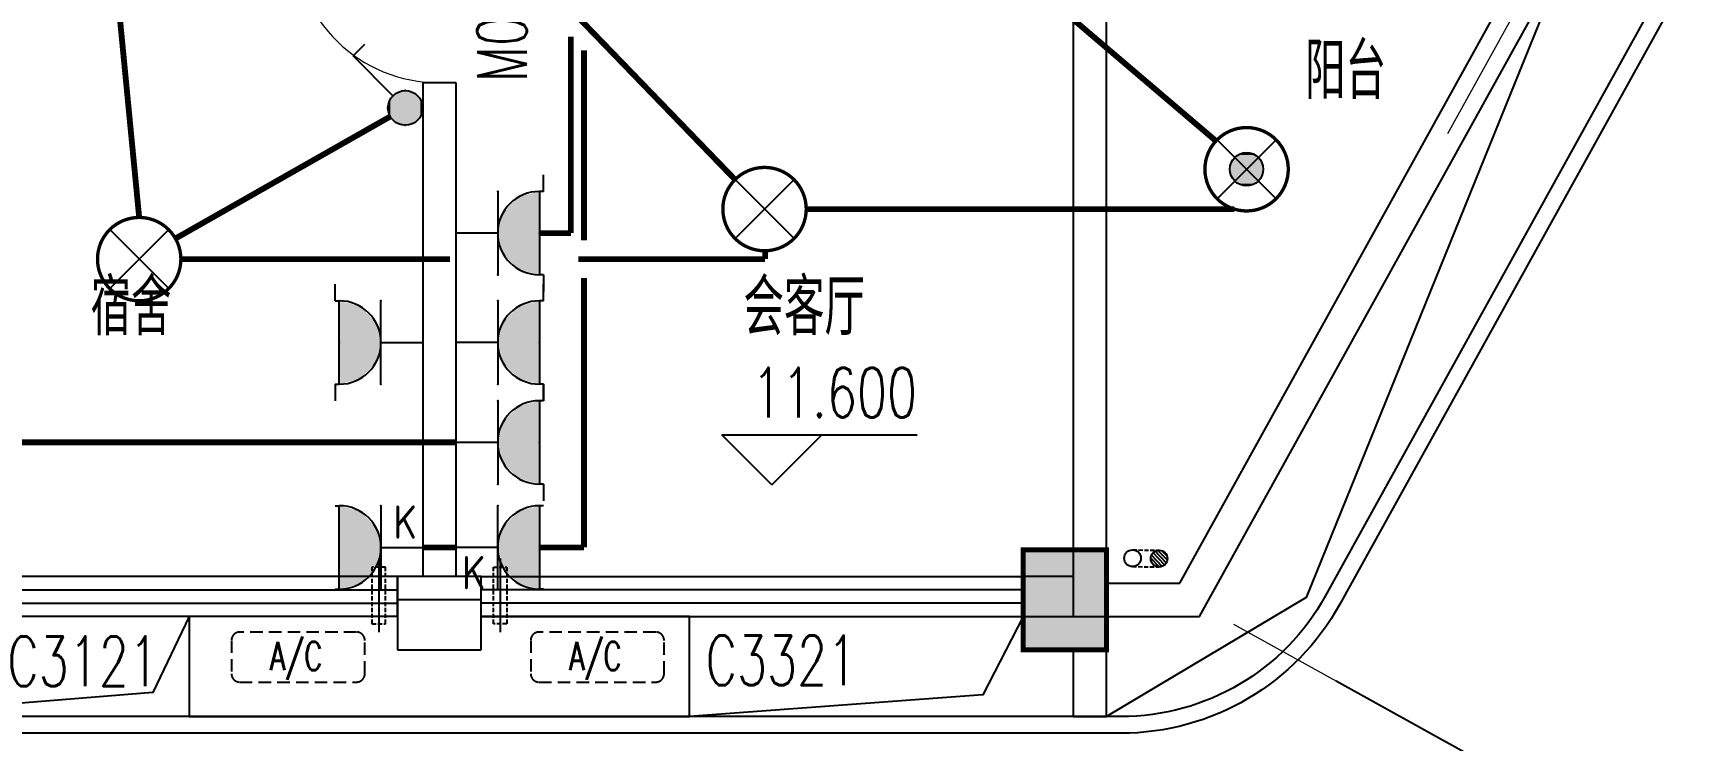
# Model space of a CAD drawing. Extents: x -9422388 to 15610651, y -1992469 to 953794.
# Drawn here: x -2627196 to -2617313, y -209946 to -205707 of the extents above; entities that cross this region are included whole.
import ezdxf
from ezdxf.enums import TextEntityAlignment as Align

# ---------------------------------------------------------------- set-up
doc = ezdxf.new("R2010")
doc.units = 0
doc.header["$LTSCALE"] = 1000
for name, pattern in [('( Hidden )', [0.375, 0.25, -0.125]), ('ACAD_ISO04W100', [30, 24, -3, 0, -3]), ('DASH', [0.35, 0.25, -0.1])]:
    doc.linetypes.add(name, pattern=pattern)
for name, color, linetype in [('A-ELEV-LIN-0.3', 30, 'Continuous'), ('A-ELEV-LIN-0.4', 40, 'Continuous'), ('A-FLOR-HVAC', 4, 'Continuous'), ('A-FLOR-OTHER2-ON', 83, 'Continuous'), ('A-ROOF-STRM', 150, 'Continuous'), ('A-SECT-DOOR', 141, 'Continuous'), ('AXIS', 3, 'Continuous'), ('C-KZ', 2, 'Continuous'), ('C-Z-HATCH', 253, 'Continuous'), ('COLUMN', 9, 'Continuous'), ('DIM_ELEV', 3, 'Continuous'), ('EQUIP-插座', 3, 'Continuous'), ('EQUIP-照明', 3, 'Continuous'), ('PUB_DIM', 3, 'Continuous'), ('PUB_TEXT', 7, 'Continuous'), ('TEL_TEXT', 7, 'Continuous'), ('WALL', 9, 'Continuous'), ('WALL-PARAPET', 6, 'Continuous'), ('WINDOW', 4, 'Continuous'), ('WINDOW_TEXT', 7, 'Continuous'), ('WIRE-插座', 5, 'Continuous'), ('WIRE-照明', 1, 'Continuous')]:
    doc.layers.add(name, color=color, linetype=linetype)
doc.layers.add('建筑底图', color=8, linetype='Continuous', lineweight=5)
doc.styles.add('_TCH_DIM', font='SIMPLEX', dxfattribs={"bigfont": 'GBCBIG'})
doc.styles.add('_TCH_DIM_T3', font='SIMPLEX', dxfattribs={"width": 0.705882, "bigfont": 'GBCBIG'})
doc.styles.add('_TCH_WINDOW', font='SIMPLEX', dxfattribs={"height": 3.5, "bigfont": 'GBCBIG'})
doc.styles.add('_TEL_ATTDEF', font='GBENOR', dxfattribs={"width": 0.8, "height": 3, "bigfont": 'GBCBIG'})
doc.styles.add('_TEL_DIM', font='SIMPLEX', dxfattribs={"width": 0.8, "height": 3.5, "bigfont": 'HZTXT'})
doc.styles.get("Standard").update_dxf_attribs({"font": 'gbenor.shx', "bigfont": 'gbcbig.shx'})
doc.dimstyles.new('_TCH_ARCH&&100', dxfattribs={"dimtxt": 297.5, "dimasz": 100, "dimexe": 250, "dimexo": 300, "dimgap": 126.25, "dimtad": 1, "dimdec": 0, "dimzin": 0, "dimdsep": 46, "dimtxsty": '_TCH_DIM_T3', "dimblk": 'ARCHTICK', "dimcen": 0.09, "dimclrt": 7, "dimazin": 2, "dimtfac": 1, "dimtdec": 0, "dimtix": 1, "dimtmove": 2, "dimatfit": 3, "dimfxl": 0, "dimtolj": 1, "dimtzin": 0, "dimarcsym": 0})

# ---------------------------------------------------------------- blocks, each defined once
blk = doc.blocks.new('KTWJ1')
at = {"layer": 'A-FLOR-HVAC', "color": 0, "linetype": '( Hidden )', "ltscale": 0.3}
blk.add_lwpolyline([(152982.4, -14209, 0.414214), (153032.4, -14259), (153732.4, -14259, 0.414214), (153782.4, -14209), (153782.4, -14009, 0.414214), (153732.4, -13959), (153032.4, -13959, 0.414214), (152982.4, -14009)], format="xyb", close=True, dxfattribs=at)
at = {"layer": 'A-FLOR-HVAC', "color": 0, "style": '_TCH_WINDOW', "width": 0.705882}
blk.add_text('A/C', height=170, dxfattribs=at).set_placement((153213.5, -14188.2))
blk = doc.blocks.new('KTB')
at = {"layer": 'A-SECT-DOOR', "color": 0}
blk.add_lwpolyline([(1063019.2, -403774.7), (1061769.2, -403774.7), (1061769.2, -404374.7), (1064769.2, -404374.7), (1064769.2, -403774.7), (1063519.2, -403774.7)], dxfattribs=at)
at = {"layer": 'A-FLOR-HVAC', "color": 8}
for p in [(909040, -389908.7), (910834.5, -389908.7)]:
    blk.add_blockref('KTWJ1', p, dxfattribs=at)
blk = doc.blocks.new('宿舍楼柱网1')
at = {"layer": 'C-Z-HATCH'}
h = blk.add_hatch(color=0, dxfattribs=at)
h.dxf.hatch_style = 1
h.paths.add_polyline_path([(654057.9, 137826.3), (654557.9, 137826.3), (654557.9, 137226.3), (654057.9, 137226.3)])
at = {"layer": 'C-KZ', "color": 0, "const_width": 30}
blk.add_lwpolyline([(654057.9, 137826.3), (654557.9, 137826.3), (654557.9, 137226.3), (654057.9, 137226.3)], close=True, dxfattribs=at)
blk = doc.blocks.new('YTLG')
at = {"layer": 'A-ROOF-STRM', "linetype": 'Continuous'}
h = blk.add_hatch(dxfattribs=at)
h.set_pattern_fill('ANSI31', color=8, scale=10)
h.set_pattern_definition([(45, (-1288290.313, 414148.037), (-11.22532015, 11.22532015), [])])
edge = h.paths.add_edge_path()
edge.add_arc((155402.8, -14017.4), 50, 0, 360, ccw=False)
at = {"layer": 'A-ROOF-STRM', "color": 8, "linetype": 'DASH', "ltscale": 0.1}
for p, q in [((155352.8, -14177), (155352.8, -14017.4)), ((155452.8, -14177), (155452.8, -14017.4))]:
    blk.add_line(p, q, dxfattribs=at)
at = {"layer": 'A-ROOF-STRM', "color": 8, "linetype": 'Continuous'}
blk.add_circle((155402.8, -14017.4), 50, dxfattribs=at)
at = {"layer": 'A-ROOF-STRM'}
blk.add_circle((155402.8, -14177), 50, dxfattribs=at)
blk = doc.blocks.new('A$C0CF77FE4')
at = {"layer": 'A-FLOR-OTHER2-ON', "color": 0, "linetype": 'ACAD_ISO04W100', "ltscale": 5}
blk.add_line((40, 440), (40, 0), dxfattribs=at)
at = {"layer": 'A-FLOR-OTHER2-ON', "color": 0, "linetype": 'DASH', "ltscale": 0.1}
blk.add_lwpolyline([(0, 390), (80, 390), (80, 50), (0, 50)], close=True, dxfattribs=at)
blk = doc.blocks.new('$DorLib2D$00000001')
at = {"color": 0}
for p, q in [((0.45, 0.975), (0.5, 0.975)), ((0.45, 0), (0.45, 0.975)), ((0.5, 0), (0.5, 0.975)), ((0.5, 0), (0.45, 0))]:
    blk.add_line(p, q, dxfattribs=at)
at = {"color": 0, "lineweight": 13}
blk.add_arc((0.475, 0), 0.975, 91.4693, 180, dxfattribs=at)
blk = doc.blocks.new('$TCHSYS$WIN2D')
at = {"color": 0}
for p, q in [((-0.5, 0.5), (0.5, 0.5)), ((-0.5, 0.5), (-0.5, -0.5)), ((0.5, 0.5), (0.5, -0.5)), ((0.5, 0.1667), (-0.5, 0.1667)), ((0.5, -0.1667), (-0.5, -0.1667)), ((-0.5, -0.5), (0.5, -0.5))]:
    blk.add_line(p, q, dxfattribs=at)
blk = doc.blocks.new('_ArchTick')
at = {"color": 0, "linetype": 'ByBlock', "const_width": 0.4}
blk.add_lwpolyline([(-0.5, -0.5), (0.5, 0.5)], dxfattribs=at)
blk = doc.blocks.new('*D622')
at = {"layer": 'Defpoints', "color": 0, "transparency": 16777216}
for p in [(1930039.4, -399502.1), (1933101.7, -401196.9), (1927730.2, -403674.7)]:
    blk.add_point(p, dxfattribs=at)
at = {"layer": 'PUB_DIM', "color": 0, "lineweight": -2, "transparency": 16777216}
for p, q in [((1930301.9, -399647.4), (1933320.5, -401317.9)), ((1930792.5, -405369.5), (1933101.7, -401196.9)), ((1927992.7, -403820), (1931011.3, -405490.5))]:
    blk.add_line(p, q, dxfattribs=at)
at = {"layer": 'PUB_DIM', "color": 0, "lineweight": -2, "transparency": 16777216, "xscale": 100, "yscale": 100, "zscale": 100}
for p, rotation in [((1933101.7, -401196.9), 61.03914883823066), ((1930792.5, -405369.5), 241.0391488382307)]:
    blk.add_blockref('_ArchTick', p, dxfattribs=dict(at, rotation=rotation))
at = {"layer": 'PUB_DIM', "color": 7, "transparency": 16777216, "insert": (1931706.5, -403150), "char_height": 297.5, "attachment_point": 5, "rotation": 61.03915, "style": '_TCH_DIM_T3'}
blk.add_mtext('\\A1;4769', dxfattribs=at)
blk = doc.blocks.new('*D623')
at = {"layer": 'Defpoints', "color": 0, "transparency": 16777216}
for p in [(1932348.6, -395329.5), (1935410.9, -397024.2), (1930039.4, -399502.1)]:
    blk.add_point(p, dxfattribs=at)
at = {"layer": 'PUB_DIM', "color": 0, "lineweight": -2, "transparency": 16777216}
for p, q in [((1932611.1, -395474.8), (1935629.7, -397145.3)), ((1933101.7, -401196.9), (1935410.9, -397024.2)), ((1930301.9, -399647.4), (1933320.5, -401317.9))]:
    blk.add_line(p, q, dxfattribs=at)
at = {"layer": 'PUB_DIM', "color": 0, "lineweight": -2, "transparency": 16777216, "xscale": 100, "yscale": 100, "zscale": 100}
for p, rotation in [((1935410.9, -397024.2), 61.03914883823226), ((1933101.7, -401196.9), 241.0391488382322)]:
    blk.add_blockref('_ArchTick', p, dxfattribs=dict(at, rotation=rotation))
at = {"layer": 'PUB_DIM', "color": 7, "transparency": 16777216, "insert": (1934015.7, -398977.4), "char_height": 297.5, "attachment_point": 5, "rotation": 61.03915, "style": '_TCH_DIM_T3'}
blk.add_mtext('\\A1;4769', dxfattribs=at)
blk = doc.blocks.new('*D624')
at = {"layer": 'Defpoints', "color": 0, "transparency": 16777216}
for p in [(1932348.6, -395329.5), (1936110.9, -397411.6), (1927730.2, -403674.7)]:
    blk.add_point(p, dxfattribs=at)
at = {"layer": 'PUB_DIM', "color": 0, "lineweight": -2, "transparency": 16777216}
for p, q in [((1932611.1, -395474.8), (1936329.6, -397532.7)), ((1931492.5, -405756.9), (1936110.9, -397411.6)), ((1927992.7, -403820), (1931711.2, -405877.9))]:
    blk.add_line(p, q, dxfattribs=at)
at = {"layer": 'PUB_DIM', "color": 0, "lineweight": -2, "transparency": 16777216, "xscale": 100, "yscale": 100, "zscale": 100}
for p, rotation in [((1936110.9, -397411.6), 61.03914883811161), ((1931492.5, -405756.9), 241.0391488381117)]:
    blk.add_blockref('_ArchTick', p, dxfattribs=dict(at, rotation=rotation))
at = {"layer": 'PUB_DIM', "color": 7, "transparency": 16777216, "insert": (1933561.1, -401451.1), "char_height": 297.5, "attachment_point": 5, "rotation": 61.03915, "style": '_TCH_DIM_T3'}
blk.add_mtext('\\A1;9538', dxfattribs=at)
blk = doc.blocks.new('$equip$00002539')
for p, q in [((-0.354, 0.354), (0.354, -0.354)), ((0.354, 0.354), (-0.354, -0.354))]:
    blk.add_line(p, q)
at = {"const_width": 0.04}
blk.add_lwpolyline([(-0.5, 0, 1), (0.5, 0, 1), (-0.5, 0, 0.911406)], format="xyb", dxfattribs=at)
blk.add_circle((0, 0), 0.5)
for p in [(0, 0.5), (-0.5, 0), (0.5, 0), (0, -0.5)]:
    blk.add_point(p)
at = {"color": 7, "style": '_TEL_DIM', "flags": 1}
blk.add_attdef('A', text='', height=0.00002, dxfattribs=at).set_placement((0, 0), align=Align.MIDDLE_CENTER)
blk = doc.blocks.new('$equip$00002828')
for p, q in [((0.354, 0.354), (-0.354, -0.354)), ((-0.354, 0.354), (0.354, -0.354))]:
    blk.add_line(p, q)
at = {"const_width": 0.04}
blk.add_lwpolyline([(0.5, 0, -1), (-0.5, 0, -1), (0.5, 0, 1)], format="xyb", dxfattribs=at)
for radius in [0.5, 0.2]:
    blk.add_circle((0, 0), radius)
for p in [(0, 0.5), (-0.5, 0), (0.5, 0), (0, -0.5)]:
    blk.add_point(p)
for points in [[(0, 0.2), (0, 0.2), (-0.1, 0.173), (0.1, 0.173)], [(-0.173, 0.1), (0.173, 0.1), (-0.2, 0), (0.2, 0)], [(-0.173, -0.1), (0.173, -0.1), (-0.2, 0), (0.2, 0)], [(-0.1, 0.173), (0.1, 0.173), (-0.173, 0.1), (0.173, 0.1)], [(-0.1, -0.173), (0.1, -0.173), (-0.173, -0.1), (0.173, -0.1)], [(0, -0.2), (0, -0.2), (-0.1, -0.173), (0.1, -0.173)]]:
    blk.add_solid(points)
at = {"color": 7, "style": '_TEL_DIM', "flags": 1}
for tag in ['A', 'REMARK']:
    blk.add_attdef(tag, text='', height=0.00002, dxfattribs=at).set_placement((0, 0), align=Align.MIDDLE_CENTER)
blk = doc.blocks.new('$equip$00001240')
for p, q in [((-0.5, 1.05), (-0.7, 1.05)), ((-0.5, 1.05), (-0.5, 1)), ((-0.5, 1), (0.5, 1)), ((0.5, 1.05), (0.7, 1.05)), ((0.5, 1.05), (0.5, 1)), ((-0.5, 0.5), (0.5, 0.5)), ((0, 0.5), (0, 0))]:
    blk.add_line(p, q)
blk.add_arc((0, 1), 0.5, 180, 0)
for points in [[(0.433, 0.75), (-0.433, 0.75), (0.5, 1), (-0.5, 1)], [(0.25, 0.567), (-0.25, 0.567), (0.433, 0.75), (-0.433, 0.75)], [(0, 0.5), (0, 0.5), (0.25, 0.567), (-0.25, 0.567)]]:
    blk.add_solid(points)
at = {"layer": 'EQUIP-照明'}
for p in [(0, 1), (-0.5, 0.5), (0.5, 0.5), (0, 0)]:
    blk.add_point(p, dxfattribs=at)
at = {"layer": 'EQUIP-照明', "flags": 9}
blk.add_attdef('A', (0, 0), '', height=0.00002, dxfattribs=at)
blk = doc.blocks.new('$equip$00001764')
for p, q in [((-0.5, 1.05), (-0.5, 1)), ((-0.5, 1), (0.5, 1)), ((0.5, 1.05), (0.5, 1)), ((0.5, 0.5), (-0.5, 0.5)), ((0, 0.5), (0, 0))]:
    blk.add_line(p, q)
blk.add_arc((0, 1), 0.5, 180, 0)
for p in [(-0.5, 0.5), (0.5, 0.5), (0, 0)]:
    blk.add_point(p)
for points in [[(0.433, 0.75), (-0.433, 0.75), (0.5, 1), (-0.5, 1)], [(0.25, 0.567), (-0.25, 0.567), (0.433, 0.75), (-0.433, 0.75)], [(0, 0.5), (0, 0.5), (0.25, 0.567), (-0.25, 0.567)]]:
    blk.add_solid(points)
at = {"color": 7, "style": '_TEL_DIM'}
blk.add_attdef('$TEXT$', text='', height=0.4, dxfattribs=at).set_placement((0.303, 0.211), align=Align.MIDDLE_CENTER)
at = {"color": 7, "style": '_TEL_DIM', "flags": 1}
blk.add_attdef('A', text='', height=0.00002, dxfattribs=at).set_placement((0, 0), align=Align.MIDDLE_CENTER)
blk = doc.blocks.new('$equip$00001962')
for p, q in [((0.147, 0.356), (0.625, 0.833)), ((0.625, 0.833), (0.766, 0.692))]:
    blk.add_line(p, q)
blk.add_circle((0, 0.208), 0.208)
for p in [(0, 0.417), (-0.208, 0.208), (0.208, 0.208), (0, 0)]:
    blk.add_point(p)
for points in [[(0, 0.417), (0, 0.417), (-0.104, 0.389), (0.104, 0.389)], [(-0.18, 0.313), (0.18, 0.313), (-0.208, 0.208), (0.208, 0.208)], [(-0.18, 0.104), (0.18, 0.104), (-0.208, 0.208), (0.208, 0.208)], [(-0.104, 0.389), (0.104, 0.389), (-0.18, 0.313), (0.18, 0.313)], [(-0.104, 0.028), (0.104, 0.028), (-0.18, 0.104), (0.18, 0.104)], [(0, 0), (0, 0), (-0.104, 0.028), (0.104, 0.028)]]:
    blk.add_solid(points)
at = {"layer": 'TEL_TEXT', "style": '_TEL_DIM', "flags": 1}
blk.add_attdef('A', text='', height=0.00002, dxfattribs=at).set_placement((0, 0), align=Align.MIDDLE_CENTER)
blk = doc.blocks.new('4444')
at = {"color": 8}
blk.add_lwpolyline([(1929277.6, -400878.7), (1931921.7, -396100.9)], dxfattribs=at)
at = {"layer": 'A-ELEV-LIN-0.3', "color": 8}
for points in [[(1910300.1, -378228), (1910300.1, -378228, -0.414214), (1910521.4, -377263.1), (1917469.5, -372908.3, -0.414214), (1919537.1, -373382.6), (1932807.3, -394555, -0.272815), (1932848.7, -396077.9), (1928630, -403701.1, -0.272815), (1927317.5, -404474.7), (1876130.2, -404474.7, -0.414213), (1874530.2, -402874.7), (1874530.2, -394774.7, -0.414214), (1875230.2, -394074.7), (1875230.2, -394074.7)], [(1910384.8, -378174.9), (1910384.8, -378174.9, -0.414214), (1910574.5, -377347.8), (1917522.6, -372993, -0.414214), (1919452.3, -373435.7), (1932722.6, -394608.1, -0.272815), (1932761.2, -396029.5), (1928542.5, -403652.6, -0.272815), (1927317.5, -404374.7), (1904330.2, -404374.7)]]:
    blk.add_lwpolyline(points, format="xyb", dxfattribs=at)
blk.add_lwpolyline([(1927030.2, -404374.7), (1927230.2, -404374.7), (1927230.2, -403974.7), (1927030.2, -403974.7)], close=True, dxfattribs=at)
at = {"layer": 'A-ELEV-LIN-0.4', "color": 8}
for points in [[(1930005.8, -399769.3), (1928428, -403661.5), (1927230.2, -404374.7)], [(1921730.2, -403774.7), (1921512.7, -404229.5), (1919730.2, -404374.7)], [(1926730.2, -403774.7), (1926488.3, -404244.6), (1924730.2, -404374.7)]]:
    blk.add_lwpolyline(points, dxfattribs=at)
at = {"layer": 'AXIS', "color": 8}
blk.add_line((1928608.9, -404161), (1932104.9, -406095.8), dxfattribs=at)
blk.add_line((1928608.9, -404161), (1932104.9, -406095.8), dxfattribs=at)
at = {"layer": 'COLUMN', "color": 8}
for p, q in [((1923480.2, -403674.7), (1922980.2, -403674.7)), ((1922980.2, -403674.7), (1922980.2, -403974.7)), ((1923480.2, -403974.7), (1923480.2, -403674.7)), ((1922980.2, -403974.7), (1923480.2, -403974.7))]:
    blk.add_line(p, q, dxfattribs=at)
at = {"layer": 'DIM_ELEV', "color": 8}
for p, q in [((1925223.9, -402985.7), (1924923.9, -402685.7)), ((1924923.9, -402685.7), (1926094.6, -402685.7)), ((1925223.9, -402985.7), (1925523.9, -402685.7))]:
    blk.add_line(p, q, dxfattribs=at)
at = {"layer": 'WALL', "color": 8}
for p, q in [((1927030.2, -399874.7), (1927030.2, -403774.7)), ((1927230.2, -403774.7), (1927230.2, -399874.7)), ((1923330.2, -400574.7), (1923130.2, -400574.7)), ((1923130.2, -400574.7), (1923130.2, -403534.7)), ((1923330.2, -403534.7), (1923330.2, -400574.7)), ((1923230.2, -403534.7), (1922980.2, -403534.7)), ((1922980.2, -403534.7), (1922980.2, -403674.7)), ((1923480.2, -403534.7), (1923230.2, -403534.7)), ((1923480.2, -403674.7), (1923480.2, -403534.7)), ((1927030.2, -403534.7), (1926730.2, -403534.7)), ((1926730.2, -403534.7), (1926730.2, -403774.7)), ((1926730.2, -403774.7), (1927030.2, -403774.7)), ((1927030.2, -403774.7), (1927230.2, -403774.7))]:
    blk.add_line(p, q, dxfattribs=at)
at = {"layer": 'WALL-PARAPET', "color": 8}
for p, q in [((1927671.2, -403574.7), (1929951.9, -399453.7)), ((1927789.1, -403774.7), (1930126.9, -399550.5)), ((1927230.2, -403574.7), (1927671.2, -403574.7)), ((1927230.2, -403574.7), (1927230.2, -403774.7)), ((1927230.2, -403774.7), (1927789.1, -403774.7))]:
    blk.add_line(p, q, dxfattribs=at)
at = {"color": 8}
blk.add_blockref('宿舍楼柱网1', (1272672.3, -541201.1), dxfattribs=at)
at = {"color": 8, "rotation": 269.0572214833815}
blk.add_blockref('YTLG', (1944119.1, -248276.4), dxfattribs=at)
at = {"layer": 'A-FLOR-OTHER2-ON', "color": 8, "linetype": 'DASH', "xscale": -1}
blk.add_blockref('A$C0CF77FE4', (1922906.3, -403867.7), dxfattribs=at)
at = {"layer": 'A-FLOR-OTHER2-ON', "color": 8, "linetype": 'DASH'}
blk.add_blockref('A$C0CF77FE4', (1923554, -403867.7), dxfattribs=at)
at = {"layer": 'A-SECT-DOOR', "color": 8}
blk.add_blockref('KTB', (859961, 0), dxfattribs=at)
at = {"layer": 'WINDOW', "color": 8}
ref = blk.add_blockref('$DorLib2D$00000001', (1923230.2, -400124.7), dxfattribs=dict(at, xscale=900, yscale=900, zscale=900, rotation=89.99999999999206))
ref.add_attrib('A', 'M0921', (1923753.9, -400569.7), dxfattribs={"layer": 'WINDOW_TEXT', "color": 8, "height": 297.5, "rotation": 90, "style": '_TCH_WINDOW', "width": 0.705882})
ref = blk.add_blockref('$TCHSYS$WIN2D', (1921430.2, -403654.7), dxfattribs=dict(at, xscale=-3100, yscale=-240, zscale=-3100, rotation=359.9999999999907))
ref.add_attrib('A', 'C3121', (1920638.8, -404191.5), dxfattribs={"layer": 'WINDOW_TEXT', "color": 8, "height": 297.5, "style": '_TCH_WINDOW', "width": 0.705882})
ref = blk.add_blockref('$TCHSYS$WIN2D', (1925105.2, -403654.7), dxfattribs=dict(at, xscale=3250, yscale=-240, zscale=3250, rotation=359.9999999999923))
ref.add_attrib('A', 'C3321', (1924826.6, -404186.8), dxfattribs={"layer": 'WINDOW_TEXT', "color": 8, "height": 297.5, "style": '_TCH_WINDOW', "width": 0.705882})
at = {"layer": 'DIM_ELEV', "color": 7, "style": '_TCH_DIM', "width": 0.705882}
blk.add_text('11.600', height=297.5, dxfattribs=at).set_placement((1925104.6, -402580.7))
at = {"layer": 'PUB_TEXT', "color": 8, "style": '_TCH_DIM'}
for s, p in [('阳台', (1928421.4, -400672)), ('宿舍', (1921138.1, -402088.1)), ('会客厅', (1925053.7, -402088.1))]:
    blk.add_text(s, height=337.59, dxfattribs=at).set_placement(p)
at = {"layer": 'PUB_DIM', "color": 8}
for p1, p2, distance, picture, middle in [((1927730.2, -403674.7), (1932348.6, -395329.5), -4300, '*D624', (1933561.1, -401451.1)), ((1930039.4, -399502.1), (1932348.6, -395329.5), -3500, '*D623', (1934015.7, -398977.4)), ((1927730.2, -403674.7), (1930039.4, -399502.1), -3500, '*D622', (1931706.5, -403150))]:
    dim = blk.add_aligned_dim(p1=p1, p2=p2, distance=distance, dimstyle='_TCH_ARCH&&100', dxfattribs=at)
    dim.commit()
    dim.dimension.update_dxf_attribs({"geometry": picture, "text_midpoint": middle})

msp = doc.modelspace()

# ---------------------------------------------------------------- linework, layer by layer
at = {"layer": 'WIRE-插座', "linetype": 'Continuous', "const_width": 35}
for points in [[(-2623969.93383, -206907.04675), (-2623969.93383, -205729.4872)], [(-2623890.93383, -206950.29587), (-2623890.93383, -205811.21443)], [(-2624158.74016, -206907.04675), (-2623969.93383, -206907.04675)], [(-2623890.93383, -208791.54918), (-2623890.93383, -207175.29587)], [(-2627865.93383, -208161.54918), (-2624658.74016, -208161.54918)], [(-2624858.74016, -208791.54918), (-2624658.74016, -208791.54918)], [(-2624158.74016, -208791.54918), (-2623890.93383, -208791.54918)]]:
    msp.add_lwpolyline(points, dxfattribs=at)
at = {"layer": 'WIRE-照明', "linetype": 'Continuous', "const_width": 35}
for points in [[(-2626858.74022, -203714.42267), (-2626558.74013, -206812.79587)], [(-2624247.37601, -205280.59868), (-2622985.51695, -206586.01947)], [(-2621009.76873, -205581.14292), (-2620101.69726, -206354.34589)], [(-2626341.3481, -206939.34262), (-2625053.48684, -206207.98803)], [(-2622558.74026, -206762.79617), (-2619991.86929, -206762.79617)], [(-2626308.74013, -207062.79587), (-2624695.43383, -207062.79587)], [(-2623925.93383, -207062.79587), (-2622805.43383, -207062.79587)], [(-2622805.43383, -207062.79587), (-2622805.43383, -207012.7743)]]:
    msp.add_lwpolyline(points, dxfattribs=at)

# ---------------------------------------------------------------- block references
at = {"layer": 'EQUIP-插座', "xscale": 500, "yscale": 500, "zscale": 500}
for p, rotation in [((-2624658.74016, -206907.04918), 270), ((-2624858.74016, -207562.79617), 90), ((-2624658.74016, -207562.79617), 270), ((-2624658.74016, -208161.54918), 270)]:
    msp.add_blockref('$equip$00001240', p, dxfattribs=dict(at, rotation=rotation))
at = {"layer": 'EQUIP-插座'}
ref = msp.add_blockref('$equip$00001764', (-2624858.74016, -208791.54918), dxfattribs=dict(at, xscale=500, yscale=500, zscale=500, rotation=90))
ref.add_attrib('$TEXT$', 'K', dxfattribs={"layer": '0', "color": 7, "height": 200, "style": '_TEL_ATTDEF'}).set_placement((-2624964.25042, -208640.0194), align=Align.MIDDLE_CENTER)
ref = msp.add_blockref('$equip$00001764', (-2624658.74016, -208791.54918), dxfattribs=dict(at, xscale=500, yscale=500, zscale=500, rotation=270))
ref.add_attrib('$TEXT$', 'K', dxfattribs={"layer": '0', "color": 7, "height": 200, "style": '_TEL_ATTDEF'}).set_placement((-2624553.22989, -208943.07896), align=Align.MIDDLE_CENTER)
at = {"layer": 'EQUIP-照明', "xscale": 500, "yscale": 500, "zscale": 500, "rotation": 90}
msp.add_blockref('$equip$00001962', (-2624858.74016, -206156.54918), dxfattribs=at)
at = {"layer": 'EQUIP-照明', "xscale": 500, "yscale": 500, "zscale": 500}
for name, p in [('$equip$00002828', (-2619918.02794, -206523.95007)), ('$equip$00002539', (-2622808.74026, -206762.79617)), ('$equip$00002539', (-2626558.74013, -207062.79587))]:
    msp.add_blockref(name, p, dxfattribs=at)
at = {"layer": '建筑底图', "color": 8}
msp.add_blockref('4444', (-4547988.93389, 194568.76239), dxfattribs=at)

doc.saveas('drawing.dxf')
